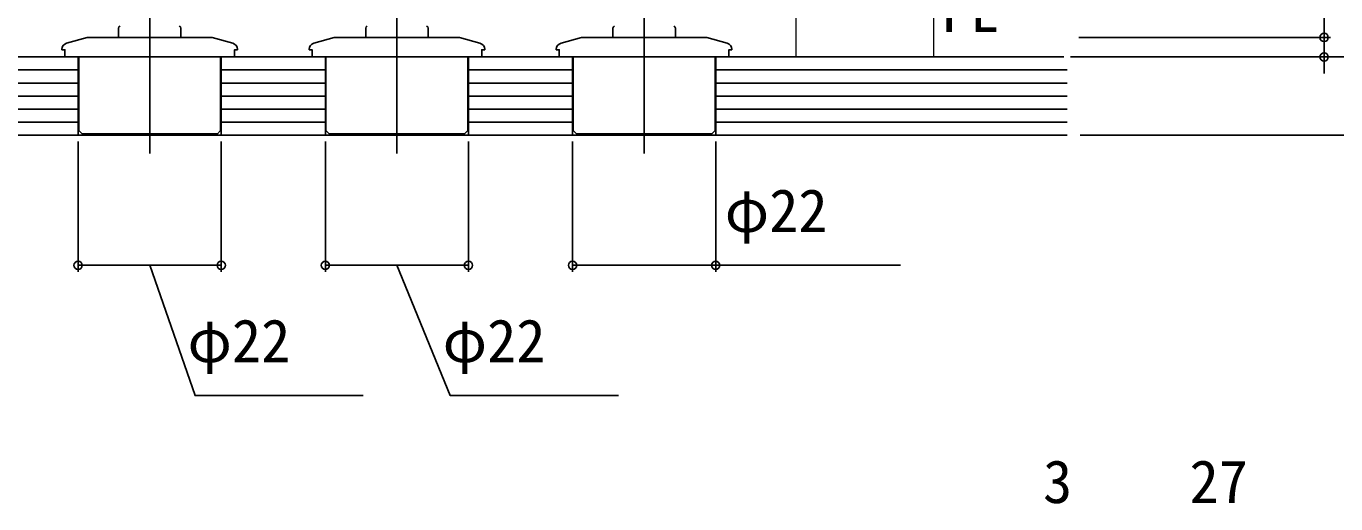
# Model space of a CAD drawing. Units: millimetres, scale not verified. Extents: x -525 to 525, y -808 to 806.
# Drawn here: x -348.4 to -147.1, y 58.5 to 131.8 of the extents above; entities that cross this region are included whole.
import ezdxf
from ezdxf.enums import TextEntityAlignment as Align

# ---------------------------------------------------------------- set-up
doc = ezdxf.new("R2010")
doc.units = ezdxf.units.MM
doc.header["$LTSCALE"] = 4
doc.layers.add('0-4_YKK_12', color=5, linetype='Continuous', lineweight=18)
for name, color, linetype in [('0-5_YKK_13', 4, 'Continuous'), ('0-7_YKK_D', 6, 'Continuous'), ('0-9_YSS_K', 3, 'Continuous')]:
    doc.layers.add(name, color=color, linetype=linetype)
doc.styles.add('ＭＳ ゴシック', font='')
doc.styles.get('ＭＳ ゴシック').set_extended_font_data('MS Gothic')

msp = doc.modelspace()

# ---------------------------------------------------------------- linework, layer by layer
at = {"layer": '0-4_YKK_12', "color": 2}
for p, q in [((-230.07, 311.6), (-230.07, 127.104)), ((-208.872, 127.104), (-208.872, 311.6))]:
    msp.add_line(p, q, dxfattribs=at)
at = {"layer": '0-5_YKK_13'}
for p, q in [((-329.372, 112.254), (-329.372, 141.953)), ((-291.375, 112.254), (-291.375, 141.953)), ((-253.375, 112.254), (-253.375, 141.953)), ((-334.172, 131.534), (-334.172, 130.104)), ((-324.572, 130.104), (-324.572, 131.534)), ((-296.175, 131.534), (-296.175, 130.104)), ((-286.575, 130.104), (-286.575, 131.534)), ((-258.175, 131.534), (-258.175, 130.104)), ((-248.575, 130.104), (-248.575, 131.534)), ((-339, 130.07), (-342.131, 129.23)), ((-338.741, 130.104), (-329.372, 130.104)), ((-329.372, 130.104), (-320.004, 130.104)), ((-316.614, 129.23), (-319.745, 130.07)), ((-301.002, 130.07), (-304.133, 129.23)), ((-300.743, 130.104), (-291.375, 130.104)), ((-291.375, 130.104), (-282.006, 130.104)), ((-278.616, 129.23), (-281.747, 130.07)), ((-263.002, 130.07), (-266.133, 129.23)), ((-262.743, 130.104), (-253.375, 130.104)), ((-253.375, 130.104), (-244.006, 130.104)), ((-240.616, 129.23), (-243.747, 130.07)), ((-342.872, 128.264), (-342.872, 128.204)), ((-316.334, 127.104), (-342.411, 127.104)), ((-340.272, 127.104), (-340.272, 115.804)), ((-315.872, 128.204), (-315.872, 128.264)), ((-304.875, 128.264), (-304.875, 128.204)), ((-278.336, 127.104), (-304.413, 127.104)), ((-302.275, 127.104), (-302.275, 115.804)), ((-277.875, 128.204), (-277.875, 128.264)), ((-266.875, 128.264), (-266.875, 128.204)), ((-240.336, 127.104), (-266.413, 127.104)), ((-264.275, 127.104), (-264.275, 115.804)), ((-239.875, 128.204), (-239.875, 128.264)), ((-340.272, 115.804), (-339.772, 115.304)), ((-329.372, 115.304), (-339.772, 115.304)), ((-318.972, 115.304), (-329.372, 115.304)), ((-302.275, 115.804), (-301.775, 115.304)), ((-291.375, 115.304), (-301.775, 115.304)), ((-280.975, 115.304), (-291.375, 115.304)), ((-264.275, 115.804), (-263.775, 115.304)), ((-253.375, 115.304), (-263.775, 115.304)), ((-242.975, 115.304), (-253.375, 115.304))]:
    msp.add_line(p, q, dxfattribs=at)
for points in [[(-342.411, 127.104), (-342.411, 128.204), (-342.872, 128.204)], [(-318.972, 115.304), (-318.472, 115.804), (-318.472, 127.104)], [(-315.872, 128.204), (-316.334, 128.204), (-316.334, 127.104)], [(-304.413, 127.104), (-304.413, 128.204), (-304.875, 128.204)], [(-280.975, 115.304), (-280.475, 115.804), (-280.475, 127.104)], [(-277.875, 128.204), (-278.336, 128.204), (-278.336, 127.104)], [(-266.413, 127.104), (-266.413, 128.204), (-266.875, 128.204)], [(-242.975, 115.304), (-242.475, 115.804), (-242.475, 127.104)], [(-239.875, 128.204), (-240.336, 128.204), (-240.336, 127.104)]]:
    msp.add_lwpolyline(points, dxfattribs=at)
for centre, radius, start, end in [((-333.872, 131.534), 0.3, 100, 180), ((-324.872, 131.534), 0.3, 0, 80), ((-295.875, 131.534), 0.3, 100, 180), ((-286.875, 131.534), 0.3, 0, 80), ((-257.875, 131.534), 0.3, 100, 180), ((-248.875, 131.534), 0.3, 0, 80), ((-341.872, 128.264), 1, 105, 180), ((-338.741, 129.104), 1, 90, 105), ((-320.004, 129.104), 1, 75, 90), ((-316.872, 128.264), 1, 0, 75), ((-303.875, 128.264), 1, 105, 180), ((-300.743, 129.104), 1, 90, 105), ((-282.006, 129.104), 1, 75, 90), ((-278.875, 128.264), 1, 0, 75), ((-265.875, 128.264), 1, 105, 180), ((-262.743, 129.104), 1, 90, 105), ((-244.006, 129.104), 1, 75, 90), ((-240.875, 128.264), 1, 0, 75)]:
    msp.add_arc(centre, radius, start, end, dxfattribs=at)
at = {"layer": '0-7_YKK_D'}
for p, q in [((-148.865, 130.104), (-148.865, 143.419)), ((-186.564, 130.104), (-147.865, 130.104)), ((-148.865, 127.104), (-148.865, 130.104)), ((-187.869, 127.104), (-147.865, 127.104)), ((-186.369, 127.104), (-117.865, 127.104)), ((-186.369, 127.104), (-117.865, 127.104)), ((-148.865, 127.104), (-148.865, 124.554)), ((-186.369, 115.104), (-117.865, 115.104)), ((-340.372, 114.104), (-340.372, 94.104)), ((-318.372, 114.103), (-318.372, 94.104)), ((-302.375, 114.104), (-302.375, 94.104)), ((-280.375, 114.103), (-280.375, 94.104)), ((-264.375, 114.104), (-264.375, 94.104)), ((-242.375, 114.103), (-242.375, 94.104)), ((-340.372, 95.104), (-318.372, 95.104)), ((-302.375, 95.104), (-280.375, 95.104))]:
    msp.add_line(p, q, dxfattribs=at)
for points in [[(-329.372, 95.104), (-322.397, 75.104), (-296.539, 75.104)], [(-291.375, 95.104), (-283.177, 75.104), (-257.319, 75.104)], [(-264.375, 95.104), (-242.375, 95.104), (-213.967, 95.104)]]:
    msp.add_lwpolyline(points, dxfattribs=at)
for centre in [(-148.865, 130.104), (-148.865, 127.104), (-340.372, 95.104), (-318.372, 95.104), (-302.375, 95.104), (-280.375, 95.104), (-264.375, 95.104), (-242.375, 95.104)]:
    msp.add_circle(centre, 0.637, dxfattribs=at)
at = {"layer": '0-9_YSS_K'}
for p, q in [((-431.87, 127.104), (-188.869, 127.104)), ((-340.372, 127.104), (-340.372, 115.104)), ((-318.372, 127.104), (-318.372, 115.104)), ((-302.372, 127.104), (-302.372, 115.104)), ((-280.372, 127.104), (-280.372, 115.104)), ((-264.374, 127.104), (-264.374, 115.104)), ((-242.375, 127.104), (-242.375, 115.104)), ((-431.37, 125.104), (-340.372, 125.104)), ((-302.372, 125.104), (-318.372, 125.104)), ((-264.372, 125.104), (-280.372, 125.104)), ((-242.381, 125.104), (-188.369, 125.104)), ((-431.37, 123.104), (-340.372, 123.104)), ((-302.372, 123.104), (-318.372, 123.104)), ((-264.372, 123.104), (-280.372, 123.104)), ((-242.381, 123.104), (-188.369, 123.104)), ((-431.37, 121.104), (-340.372, 121.104)), ((-302.372, 121.104), (-318.372, 121.104)), ((-264.372, 121.104), (-280.372, 121.104)), ((-242.381, 121.104), (-188.369, 121.104)), ((-431.37, 119.104), (-340.372, 119.104)), ((-318.372, 119.104), (-302.372, 119.104)), ((-280.372, 119.104), (-264.372, 119.104)), ((-242.381, 119.104), (-188.369, 119.104)), ((-431.37, 117.104), (-340.372, 117.104)), ((-318.372, 117.104), (-302.372, 117.104)), ((-280.372, 117.104), (-264.372, 117.104)), ((-242.381, 117.104), (-188.369, 117.104)), ((-188.369, 115.104), (-431.87, 115.104))]:
    msp.add_line(p, q, dxfattribs=at)

# ---------------------------------------------------------------- texts
at = {"layer": '0-7_YKK_D', "style": 'ＭＳ ゴシック'}
for s, p in [('FL', (-207.816, 128.945)), ('φ22', (-240.984, 98.24)), ('φ22', (-323.556, 78.24)), ('φ22', (-284.336, 78.24)), ('3', (-192.071, 56.603)), ('27', (-169.559, 56.603))]:
    msp.add_text(s, height=6.598, dxfattribs=at).set_placement(p, align=Align.BOTTOM_LEFT)

doc.saveas('drawing.dxf')
